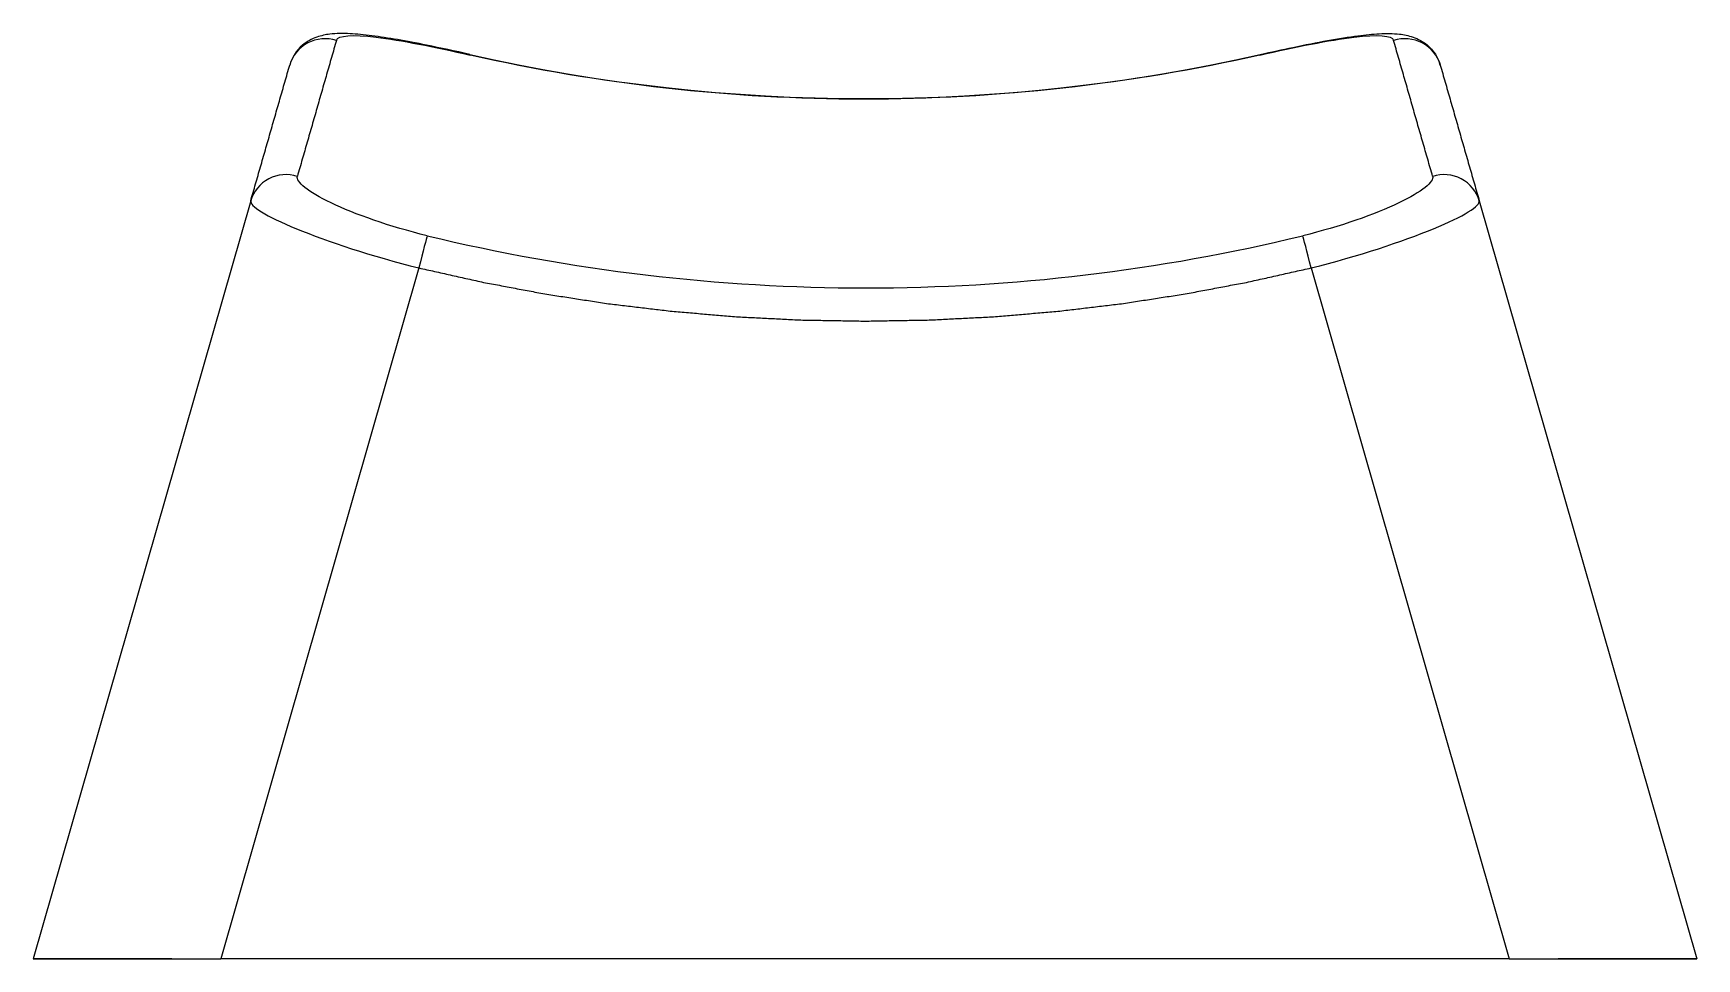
# Model space of a CAD drawing. Extents: x 139.5 to 157.5, y 100.1 to 110.1.
import ezdxf

# ---------------------------------------------------------------- set-up
doc = ezdxf.new("R2010")
doc.units = 0
doc.layers.add('View', color=7, linetype='CONTINUOUS')

msp = doc.modelspace()

# ---------------------------------------------------------------- linework, layer by layer
at = {"layer": 'View'}
for p, q in [((141.853, 108.303), (139.5, 100.106)), ((155.147, 108.303), (157.5, 100.106)), ((143.673, 107.578), (141.528, 100.106)), ((153.327, 107.578), (155.472, 100.106)), ((141, 100.106), (141.528, 100.106)), ((155.472, 100.106), (141.528, 100.106)), ((155.472, 100.106), (156, 100.106))]:
    msp.add_line(p, q, dxfattribs=at)
for centre, major_axis, ratio, start_param, end_param in [((142.659, 109.662), (-0.384, 0.11), 0.989005, 4.6809, 6.28319), ((154.341, 109.662), (-0.384, -0.11), 0.989005, 3.14159, 4.74388), ((144.135, 109.496), (-0.089, -0.39), 0.071571, -3.29033, -3.13248), ((152.865, 109.496), (-0.089, 0.39), 0.071571, -0.009116, -6.13445), ((142.237, 108.192), (0.384, -0.11), 0.989006, -4.74154, -3.14159), ((154.763, 108.192), (0.384, 0.11), 0.989006, 0, -4.68323), ((143.673, 107.541), (-0.094, -0.389), 0.021739, 3.28998, 4.62265), ((153.327, 107.541), (-0.094, 0.389), 0.021739, 4.80213, 6.1348)]:
    msp.add_ellipse(centre, major_axis=major_axis, ratio=ratio, start_param=start_param, end_param=end_param, dxfattribs=at)
for points, degree, knots in [([(144.223, 109.887), (144.062, 109.923), (143.907, 109.957), (143.756, 109.987), (143.534, 110.033), (143.337, 110.067), (143.165, 110.089), (143.079, 110.1), (143, 110.108), (142.929, 110.111), (142.851, 110.115), (142.778, 110.114), (142.71, 110.106), (142.663, 110.101), (142.616, 110.09), (142.569, 110.074), (142.513, 110.055), (142.461, 110.026), (142.414, 109.987), (142.346, 109.929), (142.297, 109.851), (142.275, 109.772)], 3, [0, 0, 0, 0, 0.140857, 0.140857, 0.140857, 0.281713, 0.281713, 0.281713, 0.42257, 0.42257, 0.42257, 0.57743, 0.57743, 0.57743, 0.718287, 0.718287, 0.718287, 0.859143, 0.859143, 0.859143, 1, 1, 1, 1]), ([(142.78, 110.039), (142.797, 110.095), (142.951, 110.105), (143.211, 110.074), (143.472, 110.042), (143.839, 109.969), (144.226, 109.881)], 3, [0, 0, 0, 0, 0.00119078, 0.00119078, 0.00119078, 0.00238155, 0.00238155, 0.00238155, 0.00238155]), ([(152.774, 109.881), (153.161, 109.969), (153.529, 110.042), (153.789, 110.074), (154.05, 110.105), (154.203, 110.095), (154.22, 110.039)], 3, [0, 0, 0, 0, 0.00119369, 0.00119369, 0.00119369, 0.00238737, 0.00238737, 0.00238737, 0.00238737]), ([(152.777, 109.887), (152.897, 109.914), (153.015, 109.94), (153.13, 109.964), (153.393, 110.019), (153.634, 110.063), (153.834, 110.089), (153.917, 110.1), (153.994, 110.107), (154.063, 110.111), (154.142, 110.116), (154.215, 110.114), (154.283, 110.107), (154.332, 110.102), (154.381, 110.091), (154.43, 110.075), (154.485, 110.056), (154.536, 110.028), (154.582, 109.99), (154.653, 109.932), (154.703, 109.853), (154.725, 109.772)], 3, [0, 0, 0, 0, 0.140138, 0.140138, 0.140138, 0.280276, 0.280276, 0.280276, 0.420414, 0.420414, 0.420414, 0.579586, 0.579586, 0.579586, 0.719724, 0.719724, 0.719724, 0.859862, 0.859862, 0.859862, 1, 1, 1, 1]), ([(152.774, 109.881), (151.368, 109.562), (149.919, 109.403), (148.486, 109.403), (147.053, 109.403), (145.633, 109.562), (144.226, 109.881)], 3, [0.00143961, 0.00143961, 0.00143961, 0.00143961, 0.00578488, 0.00578488, 0.00578488, 0.0101301, 0.0101301, 0.0101301, 0.0101301]), ([(143.764, 107.926), (143.357, 108.024), (142.978, 108.16), (142.724, 108.281), (142.47, 108.402), (142.341, 108.51), (142.358, 108.569)], 3, [0, 0, 0, 0, 0.00125103, 0.00125103, 0.00125103, 0.00250207, 0.00250207, 0.00250207, 0.00250207]), ([(154.642, 108.569), (154.659, 108.51), (154.529, 108.402), (154.275, 108.281), (154.021, 108.159), (153.642, 108.024), (153.236, 107.926)], 3, [0, 0, 0, 0, 0.00124483, 0.00124483, 0.00124483, 0.00248965, 0.00248965, 0.00248965, 0.00248965]), ([(141.853, 108.303), (141.838, 108.251), (142.018, 108.138), (142.349, 108.001), (142.681, 107.865), (143.163, 107.705), (143.673, 107.578)], 3, [0, 0, 0, 0, 0.00155162, 0.00155162, 0.00155162, 0.00310323, 0.00310323, 0.00310323, 0.00310323]), ([(153.327, 107.578), (153.836, 107.705), (154.318, 107.864), (154.65, 108.001), (154.981, 108.137), (155.162, 108.251), (155.147, 108.303)], 3, [0, 0, 0, 0, 0.00155209, 0.00155209, 0.00155209, 0.00310417, 0.00310417, 0.00310417, 0.00310417]), ([(143.764, 107.926), (145.32, 107.55), (146.92, 107.362), (148.509, 107.362), (150.101, 107.361), (151.676, 107.549), (153.236, 107.926)], 3, [0.00153129, 0.00153129, 0.00153129, 0.00153129, 0.00634316, 0.00634316, 0.00634316, 0.011155, 0.011155, 0.011155, 0.011155]), ([(143.673, 107.578), (144.352, 107.426), (145.036, 107.297), (145.724, 107.191), (146.415, 107.109), (147.109, 107.05), (147.804, 107.015), (148.5, 107.003), (149.196, 107.015), (149.891, 107.05), (150.585, 107.109), (151.276, 107.191), (151.964, 107.297), (152.648, 107.426), (153.327, 107.578)], 1, [6.04616, 6.04616, 6.08002, 6.11388, 6.14774, 6.1816, 6.21546, 6.24932, 6.28319, 6.31705, 6.35091, 6.38477, 6.41863, 6.45249, 6.48635, 6.52022, 6.52022]), ([(141, 100.106), (140.909, 100.106), (140.819, 100.106), (140.642, 100.106), (140.478, 100.106), (140.399, 100.106), (140.32, 100.106), (140.247, 100.106), (140.173, 100.106), (140.106, 100.106), (140.039, 100.106), (139.978, 100.106), (139.917, 100.106), (139.863, 100.106), (139.809, 100.106), (139.763, 100.106), (139.716, 100.106), (139.678, 100.106), (139.639, 100.106), (139.609, 100.106), (139.579, 100.106), (139.557, 100.106), (139.535, 100.106), (139.522, 100.106), (139.509, 100.106), (139.504, 100.106), (139.5, 100.106)], 2, [2.65679, 2.65679, 2.65679, 2.74879, 2.74879, 2.93278, 2.93278, 3.02477, 3.02477, 3.11677, 3.11677, 3.20876, 3.20876, 3.30076, 3.30076, 3.39275, 3.39275, 3.48475, 3.48475, 3.57674, 3.57674, 3.66874, 3.66874, 3.76073, 3.76073, 3.85273, 3.85273, 3.94472, 3.94472, 3.94472]), ([(139.5, 100.106), (139.506, 100.106), (139.513, 100.106), (139.532, 100.106), (139.55, 100.106), (139.582, 100.106), (139.613, 100.106), (139.656, 100.106), (139.7, 100.106), (139.754, 100.106), (139.809, 100.106), (139.874, 100.106), (139.94, 100.106), (140.015, 100.106), (140.091, 100.106), (140.175, 100.106), (140.26, 100.106), (140.352, 100.106), (140.445, 100.106), (140.545, 100.106), (140.644, 100.106), (140.749, 100.106), (140.854, 100.106), (140.964, 100.106), (141.074, 100.106), (141.298, 100.106), (141.528, 100.106)], 2, [5.98364, 5.98364, 5.98364, 6.09402, 6.09402, 6.2044, 6.2044, 6.31479, 6.31479, 6.42517, 6.42517, 6.53555, 6.53555, 6.64593, 6.64593, 6.75632, 6.75632, 6.8667, 6.8667, 6.97708, 6.97708, 7.08746, 7.08746, 7.19785, 7.19785, 7.30823, 7.30823, 7.52899, 7.52899, 7.52899]), ([(155.472, 100.106), (155.587, 100.106), (155.701, 100.106), (155.928, 100.106), (156.146, 100.106), (156.251, 100.106), (156.356, 100.106), (156.455, 100.106), (156.555, 100.106), (156.648, 100.106), (156.74, 100.106), (156.825, 100.106), (156.909, 100.106), (156.985, 100.106), (157.06, 100.106), (157.126, 100.106), (157.191, 100.106), (157.246, 100.106), (157.3, 100.106), (157.344, 100.106), (157.387, 100.106), (157.418, 100.106), (157.45, 100.106), (157.468, 100.106), (157.487, 100.106), (157.494, 100.106), (157.5, 100.106)], 2, [1.89578, 1.89578, 1.89578, 2.00617, 2.00617, 2.22693, 2.22693, 2.33731, 2.33731, 2.4477, 2.4477, 2.55808, 2.55808, 2.66846, 2.66846, 2.77884, 2.77884, 2.88923, 2.88923, 2.99961, 2.99961, 3.10999, 3.10999, 3.22037, 3.22037, 3.33076, 3.33076, 3.44114, 3.44114, 3.44114]), ([(157.5, 100.106), (157.496, 100.106), (157.491, 100.106), (157.478, 100.106), (157.465, 100.106), (157.443, 100.106), (157.421, 100.106), (157.391, 100.106), (157.361, 100.106), (157.322, 100.106), (157.284, 100.106), (157.237, 100.106), (157.191, 100.106), (157.137, 100.106), (157.083, 100.106), (157.022, 100.106), (156.961, 100.106), (156.894, 100.106), (156.827, 100.106), (156.753, 100.106), (156.68, 100.106), (156.601, 100.106), (156.522, 100.106), (156.439, 100.106), (156.356, 100.106), (156.183, 100.106), (156, 100.106)], 2, [5.48005, 5.48005, 5.48005, 5.57205, 5.57205, 5.66404, 5.66404, 5.75604, 5.75604, 5.84803, 5.84803, 5.94003, 5.94003, 6.03202, 6.03202, 6.12402, 6.12402, 6.21601, 6.21601, 6.30801, 6.30801, 6.4, 6.4, 6.492, 6.492, 6.58399, 6.58399, 6.76798, 6.76798, 6.76798])]:
    msp.add_open_spline(points, degree=degree, knots=knots, dxfattribs=at)
for points, degree in [([(142.78, 110.039), (142.358, 108.569)], 1), ([(154.642, 108.569), (154.22, 110.039)], 1), ([(144.223, 109.887), (147.022, 109.25), (149.978, 109.25), (152.777, 109.887)], 3), ([(141.853, 108.303), (142.275, 109.772)], 1), ([(154.725, 109.772), (155.147, 108.303)], 1)]:
    msp.add_open_spline(points, degree=degree, dxfattribs=at)

doc.saveas('drawing.dxf')
